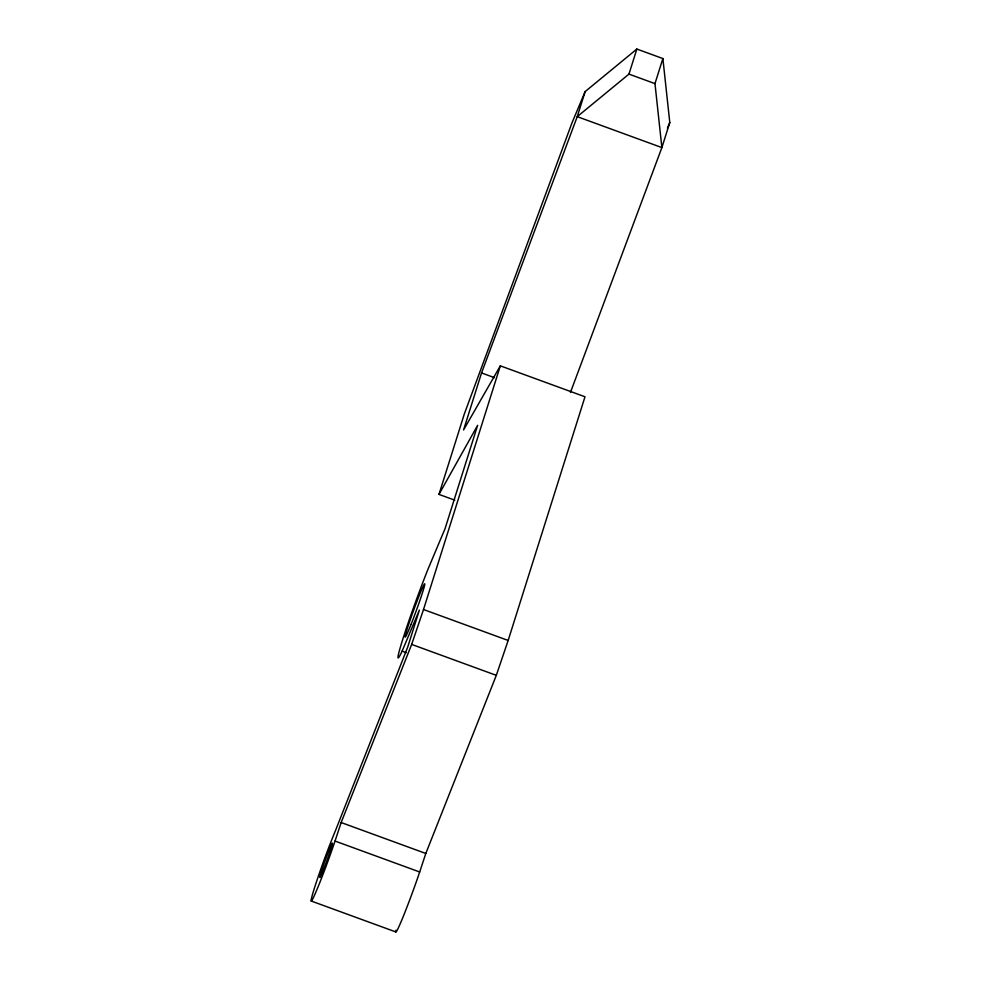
<?xml version="1.0" encoding="UTF-8"?>
<svg xmlns="http://www.w3.org/2000/svg" width="981" height="981" viewBox="0 0 981 981"><rect width="100%" height="100%" fill="white"/><g stroke="black" fill="none" stroke-linecap="round" stroke-linejoin="round"><path stroke-width="1.47" d="M454.755 500.163L438.973 494.399L464.344 413.933L572.07 122.662L585.142 91.589L636.853 49.05L662.874 58.553L669.79 122.515L661.881 147.591L570.464 392.412M585.142 91.589L577.233 116.653L481.548 372.939L463.559 429.96L500.335 365.839L584.995 396.778L508.158 640.458L496.312 675.345L425.803 853.47L419.684 871.986A43.409 2.011 -69.9 0 1 403.007 917.088A43.409 2.011 -69.9 0 1 395.944 930.209M406.428 652.684L402.124 651.114L419.39 610.084L407.753 646.957L335.527 830.478A43.409 2.011 -69.9 0 0 315.281 885.414A43.409 2.011 -69.9 0 0 314.852 894.427A43.409 2.011 -69.9 0 0 335.036 841.06L341.155 822.532L411.664 644.407L423.51 609.52L500.335 365.839M662.874 58.553L654.977 83.618L661.881 147.591L577.233 116.653L628.956 74.115L636.853 49.05M667.411 128.168L669.79 122.515M438.973 494.399L477.637 425.313L445.067 528.612L427.814 569.642A61.521 2.857 -69.9 0 0 402.7 639.514A61.521 2.857 -69.9 0 0 402.124 651.114M628.956 74.115L654.977 83.618M481.548 372.939L494.461 377.66M423.51 609.52L508.158 640.458M411.664 644.407L496.312 675.345M341.155 822.532L425.803 853.47M335.036 841.06L419.684 871.986M311.21 901.024L395.858 931.95M323.595 869.325A18.271 0.846 -69.9 0 0 332.424 843.108A18.271 0.846 -69.9 0 0 322.393 868.332A18.271 0.846 -69.9 0 0 323.595 869.325M411.027 624.443A28.314 1.312 -69.9 0 0 424.699 583.793A28.314 1.312 -69.9 0 0 409.163 622.898A28.314 1.312 -69.9 0 0 411.027 624.443"/></g></svg>
